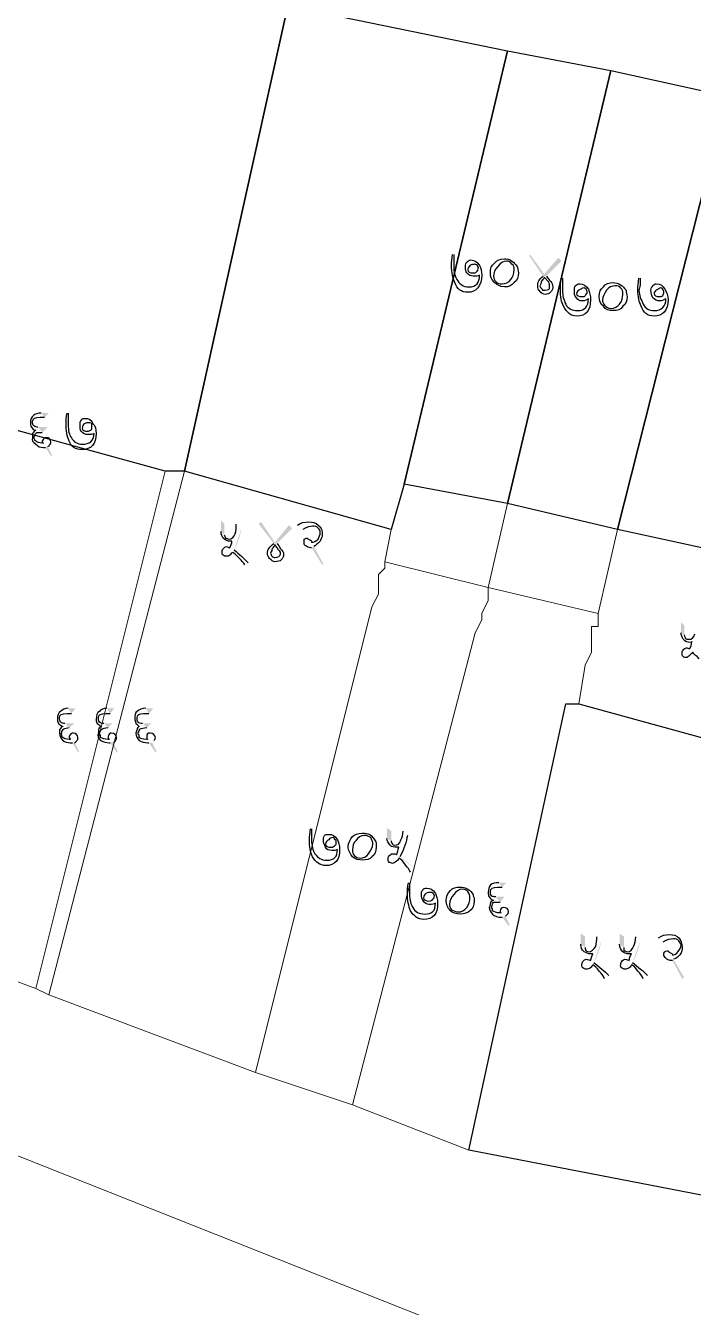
# Model space of a CAD drawing. Header units: inches. Extents: x 5 to 133, y 5 to 145.
# Drawn here: x 36.25 to 49.37, y 66.93 to 92.11 of the extents above; entities that cross this region are included whole.
import ezdxf

# ---------------------------------------------------------------- set-up
doc = ezdxf.new("R2010")
doc.units = ezdxf.units.IN
doc.header["$MEASUREMENT"] = 0
doc.layers.add('PDF_Geometry', color=7, linetype='Continuous')
doc.layers.add('PDF_Solid Fills', color=7, linetype='Continuous')

msp = doc.modelspace()

# ---------------------------------------------------------------- hatches: boundary and pattern name
at = {"layer": 'PDF_Solid Fills', "transparency": 33554559}
h = msp.add_hatch(color=256, dxfattribs=at)
h.paths.add_polyline_path([(44.64, 87.609), (44.662, 87.609)], flags=0)
h.paths.add_polyline_path([(45.17, 87.207), (45.17, 87.207)], flags=0)
h.paths.add_polyline_path([(46.418, 87.186), (46.143, 87.588), (46.164, 87.609), (46.44, 87.228), (46.715, 87.545), (46.778, 87.482), (46.482, 87.186)], flags=0)
h = msp.add_hatch(color=256, dxfattribs=at)
h.paths.add_polyline_path([(46.778, 87.143), (46.799, 87.143)], flags=0)
h.paths.add_polyline_path([(47.307, 86.741), (47.307, 86.741)], flags=0)
h.paths.add_polyline_path([(48.302, 87.143), (48.323, 87.143)], flags=0)
h.paths.add_polyline_path([(48.831, 86.741), (48.831, 86.741)], flags=0)
h = msp.add_hatch(color=256, dxfattribs=at)
h.paths.add_polyline_path([(35.856, 84.413), (35.941, 84.497), (35.793, 84.497)], flags=0)
h.paths.add_polyline_path([(35.878, 83.82), (35.983, 83.651), (36.005, 83.672), (35.92, 83.841)], flags=0)
h.paths.add_polyline_path([(35.835, 84.116), (35.92, 84.222), (35.729, 84.222)], flags=0)
h.paths.add_polyline_path([(36.618, 84.413), (36.703, 84.497), (36.555, 84.497)], flags=0)
h.paths.add_polyline_path([(36.64, 83.82), (36.745, 83.651), (36.767, 83.672), (36.682, 83.841)], flags=0)
h.paths.add_polyline_path([(36.576, 84.116), (36.682, 84.222), (36.491, 84.222)], flags=0)
h.paths.add_polyline_path([(37.063, 84.497), (37.084, 84.497)], flags=0)
h.paths.add_polyline_path([(37.592, 84.095), (37.592, 84.095)], flags=0)
h = msp.add_hatch(color=256, dxfattribs=at)
h.paths.add_polyline_path([(40.386, 82.317), (40.492, 82.233)], flags=0)
h.paths.add_polyline_path([(40.344, 81.809, 0.088944), (40.492, 82.233)], flags=0)
h.paths.add_polyline_path([(40.619, 81.555), (40.555, 81.513)], flags=0)
h.paths.add_polyline_path([(40.09, 82.169), (40.09, 82.381), (40.153, 82.317), (40.153, 82.106)], flags=0)
h.paths.add_polyline_path([(41.127, 81.936), (40.83, 82.317), (40.873, 82.36), (41.148, 81.957), (41.423, 82.296), (41.487, 82.233), (41.19, 81.936)], flags=0)
h.paths.add_polyline_path([(41.698, 82.211), (41.592, 82.296)], flags=0)
h.paths.add_polyline_path([(41.91, 81.873), (42.1, 81.534), (42.079, 81.513), (41.868, 81.852)], flags=0)
h = msp.add_hatch(color=256, dxfattribs=at)
h.paths.add_polyline_path([(49.424, 80.328), (49.53, 80.243)], flags=0)
h.paths.add_polyline_path([(49.657, 79.587), (49.594, 79.523)], flags=0)
h.paths.add_polyline_path([(49.128, 80.179), (49.128, 80.391), (49.191, 80.328), (49.191, 80.137)], flags=0)
h.paths.add_polyline_path([(50.186, 80.328), (50.271, 80.243)], flags=0)
h.paths.add_polyline_path([(50.419, 79.587), (50.356, 79.523)], flags=0)
h.paths.add_polyline_path([(49.89, 80.179), (49.89, 80.391), (49.953, 80.328), (49.953, 80.137)], flags=0)
h.paths.add_polyline_path([(51.012, 80.179), (51.012, 79.629)], flags=0)
h.paths.add_polyline_path([(51.054, 79.544), (51.054, 79.523)], flags=0)
h = msp.add_hatch(color=256, dxfattribs=at)
h.paths.add_polyline_path([(37.147, 78.592), (37.232, 78.698), (37.084, 78.698)], flags=0)
h.paths.add_polyline_path([(37.169, 78.02), (37.275, 77.83), (37.296, 77.851), (37.211, 78.02)], flags=0)
h.paths.add_polyline_path([(37.105, 78.317), (37.211, 78.401), (37.02, 78.401)], flags=0)
h.paths.add_polyline_path([(37.909, 78.592), (37.994, 78.698), (37.846, 78.698)], flags=0)
h.paths.add_polyline_path([(37.909, 78.02), (38.036, 77.83), (38.058, 77.851), (37.973, 78.02)], flags=0)
h.paths.add_polyline_path([(37.867, 78.317), (37.952, 78.401), (37.783, 78.401)], flags=0)
h.paths.add_polyline_path([(38.672, 78.592), (38.756, 78.698), (38.608, 78.698)], flags=0)
h.paths.add_polyline_path([(38.672, 78.02), (38.798, 77.83), (38.82, 77.851), (38.735, 78.02)], flags=0)
h.paths.add_polyline_path([(38.735, 78.02, 0.000071), (38.777, 78.063)], flags=0)
h.paths.add_polyline_path([(38.629, 78.317), (38.714, 78.401), (38.544, 78.401)], flags=0)
h = msp.add_hatch(color=256, dxfattribs=at)
h.paths.add_polyline_path([(41.846, 76.327), (41.868, 76.327)], flags=0)
h.paths.add_polyline_path([(42.376, 75.925), (42.376, 75.925)], flags=0)
h.paths.add_polyline_path([(43.667, 76.285), (43.751, 76.2)], flags=0)
h.paths.add_polyline_path([(43.9, 75.544, 0.059151), (43.603, 75.777)], flags=0)
h.paths.add_polyline_path([(43.9, 75.544), (43.815, 75.48)], flags=0)
h.paths.add_polyline_path([(43.349, 76.137), (43.349, 76.348), (43.434, 76.285), (43.434, 76.094)], flags=0)
h = msp.add_hatch(color=256, dxfattribs=at)
h.paths.add_polyline_path([(43.773, 75.269), (43.794, 75.269)], flags=0)
h.paths.add_polyline_path([(44.302, 74.867), (44.302, 74.867)], flags=0)
h.paths.add_polyline_path([(45.614, 75.184), (45.699, 75.269), (45.551, 75.269)], flags=0)
h.paths.add_polyline_path([(45.614, 74.591), (45.741, 74.422), (45.762, 74.443), (45.678, 74.613)], flags=0)
h.paths.add_polyline_path([(45.572, 74.888), (45.656, 74.994), (45.487, 74.994)], flags=0)
h = msp.add_hatch(color=256, dxfattribs=at)
h.paths.add_polyline_path([(47.477, 74.21), (47.562, 74.126)], flags=0)
h.paths.add_polyline_path([(47.413, 73.702, 0.088944), (47.562, 74.126)], flags=0)
h.paths.add_polyline_path([(47.71, 73.448), (47.625, 73.385)], flags=0)
h.paths.add_polyline_path([(47.159, 74.062), (47.159, 74.274), (47.244, 74.21), (47.244, 73.999)], flags=0)
h.paths.add_polyline_path([(48.239, 74.21), (48.323, 74.126)], flags=0)
h.paths.add_polyline_path([(48.175, 73.702, 0.088944), (48.323, 74.126)], flags=0)
h.paths.add_polyline_path([(48.472, 73.448), (48.387, 73.385)], flags=0)
h.paths.add_polyline_path([(47.921, 74.062), (47.921, 74.274), (48.006, 74.21), (48.006, 73.999)], flags=0)
h.paths.add_polyline_path([(48.768, 74.105), (48.683, 74.189)], flags=0)
h.paths.add_polyline_path([(48.98, 73.766), (49.191, 73.406), (49.149, 73.385), (48.959, 73.745)], flags=0)

# ---------------------------------------------------------------- linework, layer by layer
at = {"layer": 'PDF_Geometry', "lineweight": 9}
for points in [[(41.402, 92.498), (39.37, 83.354), (38.989, 83.354), (36.449, 73.194), (31.623, 74.972), (33.02, 80.814), (33.909, 84.751), (34.036, 85.513), (34.544, 87.672), (35.814, 93.641)], [(41.402, 92.498), (39.37, 83.354), (38.989, 83.354), (36.449, 73.194), (31.623, 74.972), (33.02, 80.814), (33.909, 84.751), (34.036, 85.513), (34.544, 87.672), (35.814, 93.641)], [(45.72, 91.609), (43.688, 83.1), (43.434, 82.211), (43.307, 81.576), (43.307, 81.449), (43.18, 81.322), (43.18, 81.195), (43.18, 81.068), (43.18, 80.941), (43.053, 80.687), (40.767, 71.543), (36.703, 73.067), (39.37, 83.354), (41.402, 92.498)], [(45.72, 91.609), (43.688, 83.1), (43.434, 82.211), (43.307, 81.576), (43.307, 81.449), (43.18, 81.322), (43.18, 81.195), (43.18, 81.068), (43.18, 80.941), (43.053, 80.687), (40.767, 71.543), (36.703, 73.067), (39.37, 83.354), (41.402, 92.498)], [(47.752, 91.228), (45.72, 82.719), (45.339, 81.068), (43.307, 81.576), (43.434, 82.211), (43.688, 83.1), (45.72, 91.609)], [(47.752, 91.228), (45.72, 82.719), (45.339, 81.068), (43.307, 81.576), (43.434, 82.211), (43.688, 83.1), (45.72, 91.609)], [(50.038, 90.72), (47.879, 82.211), (47.498, 80.56), (45.339, 81.068), (45.72, 82.719), (47.752, 91.228)], [(50.038, 90.72), (47.879, 82.211), (47.498, 80.56), (45.339, 81.068), (45.72, 82.719), (47.752, 91.228)], [(54.61, 89.704), (53.848, 85.132), (53.721, 84.243), (53.467, 82.211), (53.213, 81.322), (53.213, 81.068), (50.8, 81.576), (47.879, 82.211), (50.038, 90.72)], [(54.61, 89.704), (53.848, 85.132), (53.721, 84.243), (53.467, 82.211), (53.213, 81.322), (53.213, 81.068), (50.8, 81.576), (47.879, 82.211), (50.038, 90.72)], [(39.37, 83.354), (36.703, 73.067), (36.449, 73.194), (38.989, 83.354)], [(39.37, 83.354), (36.703, 73.067), (36.449, 73.194), (38.989, 83.354)], [(53.213, 81.068), (52.959, 79.29), (52.197, 79.417), (51.689, 77.512), (49.911, 78.02), (47.117, 78.782), (47.244, 79.544), (47.371, 79.798), (47.371, 79.925), (47.371, 80.052), (47.371, 80.306), (47.498, 80.306), (47.498, 80.56), (47.879, 82.211), (50.8, 81.576)], [(53.213, 81.068), (52.959, 79.29), (52.197, 79.417), (51.689, 77.512), (49.911, 78.02), (47.117, 78.782), (47.244, 79.544), (47.371, 79.798), (47.371, 79.925), (47.371, 80.052), (47.371, 80.306), (47.498, 80.306), (47.498, 80.56), (47.879, 82.211), (50.8, 81.576)], [(45.339, 81.068), (45.339, 80.941), (45.339, 80.814), (45.212, 80.56), (45.212, 80.433), (45.085, 80.179), (42.672, 70.908), (40.767, 71.543), (43.053, 80.687), (43.18, 80.941), (43.18, 81.068), (43.18, 81.195), (43.18, 81.322), (43.307, 81.449), (43.307, 81.576)], [(45.339, 81.068), (45.339, 80.941), (45.339, 80.814), (45.212, 80.56), (45.212, 80.433), (45.085, 80.179), (42.672, 70.908), (40.767, 71.543), (43.053, 80.687), (43.18, 80.941), (43.18, 81.068), (43.18, 81.195), (43.18, 81.322), (43.307, 81.449), (43.307, 81.576)], [(47.498, 80.56), (47.498, 80.306), (47.371, 80.306), (47.371, 80.052), (47.371, 79.925), (47.371, 79.798), (47.244, 79.544), (47.117, 78.782), (46.863, 78.782), (44.958, 70.019), (42.672, 70.908), (45.085, 80.179), (45.212, 80.433), (45.212, 80.56), (45.339, 80.814), (45.339, 80.941), (45.339, 81.068)], [(47.498, 80.56), (47.498, 80.306), (47.371, 80.306), (47.371, 80.052), (47.371, 79.925), (47.371, 79.798), (47.244, 79.544), (47.117, 78.782), (46.863, 78.782), (44.958, 70.019), (42.672, 70.908), (45.085, 80.179), (45.212, 80.433), (45.212, 80.56), (45.339, 80.814), (45.339, 80.941), (45.339, 81.068)], [(47.117, 78.782), (49.911, 78.02), (51.689, 77.512), (49.53, 69.13), (44.958, 70.019), (46.863, 78.782)], [(47.117, 78.782), (49.911, 78.02), (51.689, 77.512), (49.53, 69.13), (44.958, 70.019), (46.863, 78.782)], [(52.451, 63.415), (51.689, 61.002), (56.261, 59.478), (54.102, 53.509), (48.387, 55.16), (43.434, 56.557), (38.481, 57.827), (36.576, 52.112), (36.322, 51.096), (34.417, 51.223), (32.639, 51.858), (33.147, 53.763), (35.814, 52.747), (37.465, 58.589), (34.925, 59.478), (32.258, 60.621), (32.512, 61.383), (35.814, 70.019)], [(52.451, 63.415), (51.689, 61.002), (56.261, 59.478), (54.102, 53.509), (48.387, 55.16), (43.434, 56.557), (38.481, 57.827), (36.576, 52.112), (36.322, 51.096), (34.417, 51.223), (32.639, 51.858), (33.147, 53.763), (35.814, 52.747), (37.465, 58.589), (34.925, 59.478), (32.258, 60.621), (32.512, 61.383), (35.814, 70.019)]]:
    msp.add_lwpolyline(points, close=True, dxfattribs=at)
at = {"layer": 'PDF_Geometry', "color": 21, "lineweight": 13, "true_color": 0xffafaf}
for points in [[(41.402, 92.498), (39.37, 83.354), (38.989, 83.354), (33.909, 84.751), (34.036, 85.513), (34.544, 87.672), (35.814, 93.641)], [(41.402, 92.498), (39.37, 83.354), (38.989, 83.354), (33.909, 84.751), (34.036, 85.513), (34.544, 87.672), (35.814, 93.641)], [(41.402, 92.498), (39.37, 83.354), (38.989, 83.354), (33.909, 84.751), (34.036, 85.513), (34.544, 87.672), (35.814, 93.641)], [(41.402, 92.498), (39.37, 83.354), (38.989, 83.354), (33.909, 84.751), (34.036, 85.513), (34.544, 87.672), (35.814, 93.641)], [(45.72, 91.609), (43.688, 83.1), (43.434, 82.211), (39.37, 83.354), (41.402, 92.498)], [(45.72, 91.609), (43.688, 83.1), (43.434, 82.211), (39.37, 83.354), (41.402, 92.498)], [(45.72, 91.609), (43.688, 83.1), (43.434, 82.211), (39.37, 83.354), (41.402, 92.498)], [(45.72, 91.609), (43.688, 83.1), (43.434, 82.211), (39.37, 83.354), (41.402, 92.498)], [(47.752, 91.228), (45.72, 82.719), (43.688, 83.1), (45.72, 91.609)], [(47.752, 91.228), (45.72, 82.719), (43.688, 83.1), (45.72, 91.609)], [(47.752, 91.228), (45.72, 82.719), (43.688, 83.1), (45.72, 91.609)], [(47.752, 91.228), (45.72, 82.719), (43.688, 83.1), (45.72, 91.609)], [(50.038, 90.72), (47.879, 82.211), (45.72, 82.719), (47.752, 91.228)], [(50.038, 90.72), (47.879, 82.211), (45.72, 82.719), (47.752, 91.228)], [(50.038, 90.72), (47.879, 82.211), (45.72, 82.719), (47.752, 91.228)], [(50.038, 90.72), (47.879, 82.211), (45.72, 82.719), (47.752, 91.228)], [(54.61, 89.704), (53.848, 85.132), (53.721, 84.243), (53.467, 82.211), (53.213, 81.322), (53.213, 81.068), (50.8, 81.576), (47.879, 82.211), (50.038, 90.72)], [(54.61, 89.704), (53.848, 85.132), (53.721, 84.243), (53.467, 82.211), (53.213, 81.322), (53.213, 81.068), (50.8, 81.576), (47.879, 82.211), (50.038, 90.72)], [(54.61, 89.704), (53.848, 85.132), (53.721, 84.243), (53.467, 82.211), (53.213, 81.322), (53.213, 81.068), (50.8, 81.576), (47.879, 82.211), (50.038, 90.72)], [(54.61, 89.704), (53.848, 85.132), (53.721, 84.243), (53.467, 82.211), (53.213, 81.322), (53.213, 81.068), (50.8, 81.576), (47.879, 82.211), (50.038, 90.72)], [(49.911, 78.02), (51.689, 77.512), (49.53, 69.13), (44.958, 70.019), (46.863, 78.782), (47.117, 78.782)], [(49.911, 78.02), (51.689, 77.512), (49.53, 69.13), (44.958, 70.019), (46.863, 78.782), (47.117, 78.782)], [(49.911, 78.02), (51.689, 77.512), (49.53, 69.13), (44.958, 70.019), (46.863, 78.782), (47.117, 78.782)], [(49.911, 78.02), (51.689, 77.512), (49.53, 69.13), (44.958, 70.019), (46.863, 78.782), (47.117, 78.782)]]:
    msp.add_lwpolyline(points, close=True, dxfattribs=at)
at = {"layer": 'PDF_Geometry', "color": 21, "lineweight": 25, "true_color": 0xffafaf}
for points in [[(41.402, 92.498), (39.37, 83.354), (38.989, 83.354), (33.909, 84.751), (34.036, 85.513), (34.544, 87.672), (35.814, 93.641)], [(41.402, 92.498), (39.37, 83.354), (38.989, 83.354), (33.909, 84.751), (34.036, 85.513), (34.544, 87.672), (35.814, 93.641)], [(45.72, 91.609), (43.688, 83.1), (43.434, 82.211), (39.37, 83.354), (41.402, 92.498)], [(45.72, 91.609), (43.688, 83.1), (43.434, 82.211), (39.37, 83.354), (41.402, 92.498)], [(47.752, 91.228), (45.72, 82.719), (43.688, 83.1), (45.72, 91.609)], [(47.752, 91.228), (45.72, 82.719), (43.688, 83.1), (45.72, 91.609)], [(50.038, 90.72), (47.879, 82.211), (45.72, 82.719), (47.752, 91.228)], [(50.038, 90.72), (47.879, 82.211), (45.72, 82.719), (47.752, 91.228)], [(54.61, 89.704), (53.848, 85.132), (53.721, 84.243), (53.467, 82.211), (53.213, 81.322), (53.213, 81.068), (50.8, 81.576), (47.879, 82.211), (50.038, 90.72)], [(54.61, 89.704), (53.848, 85.132), (53.721, 84.243), (53.467, 82.211), (53.213, 81.322), (53.213, 81.068), (50.8, 81.576), (47.879, 82.211), (50.038, 90.72)], [(49.911, 78.02), (51.689, 77.512), (49.53, 69.13), (44.958, 70.019), (46.863, 78.782), (47.117, 78.782)], [(49.911, 78.02), (51.689, 77.512), (49.53, 69.13), (44.958, 70.019), (46.863, 78.782), (47.117, 78.782)]]:
    msp.add_lwpolyline(points, close=True, dxfattribs=at)
at = {"layer": 'PDF_Geometry', "lineweight": 9}
for points in [[(55.88, 92.244), (64.897, 90.212), (65.405, 90.085), (64.897, 87.418), (64.135, 87.672), (58.801, 88.815), (54.61, 89.704), (50.038, 90.72), (47.752, 91.228), (45.72, 91.609), (41.402, 92.498)], [(55.88, 92.244), (64.897, 90.212), (65.405, 90.085), (64.897, 87.418), (64.135, 87.672), (58.801, 88.815), (54.61, 89.704), (50.038, 90.72), (47.752, 91.228), (45.72, 91.609), (41.402, 92.498)], [(31.623, 74.972), (36.449, 73.194), (36.703, 73.067), (40.767, 71.543), (42.672, 70.908), (44.958, 70.019), (49.53, 69.13), (52.705, 68.368), (56.515, 67.606), (56.769, 67.606), (59.309, 67.098), (57.15, 62.018), (52.451, 63.669), (52.451, 63.415), (35.814, 70.019)], [(31.623, 74.972), (36.449, 73.194), (36.703, 73.067), (40.767, 71.543), (42.672, 70.908), (44.958, 70.019), (49.53, 69.13), (52.705, 68.368), (56.515, 67.606), (56.769, 67.606), (59.309, 67.098), (57.15, 62.018), (52.451, 63.669), (52.451, 63.415), (35.814, 70.019)]]:
    msp.add_lwpolyline(points, dxfattribs=at)
at = {"layer": 'PDF_Geometry', "lineweight": 25}
for points in [[(44.619, 87.397), (44.619, 87.461), (44.619, 87.524), (44.64, 87.609)], [(44.683, 87.059), (44.64, 87.143), (44.619, 87.249), (44.619, 87.397)], [(44.662, 87.609), (44.662, 87.588), (44.662, 87.545), (44.662, 87.503)], [(44.662, 87.503), (44.662, 87.44), (44.662, 87.397), (44.662, 87.376)], [(44.662, 87.376), (44.662, 87.27), (44.683, 87.186), (44.725, 87.122)], [(44.894, 87.376), (44.894, 87.418), (44.894, 87.44), (44.916, 87.461)], [(44.916, 87.249), (44.894, 87.27), (44.894, 87.313), (44.894, 87.376)], [(44.916, 87.461), (44.937, 87.482), (44.958, 87.503), (45, 87.503)], [(44.979, 87.397), (44.958, 87.376), (44.937, 87.334), (44.937, 87.313)], [(45.064, 87.418), (45.043, 87.418), (45.021, 87.418), (44.979, 87.397)], [(45, 87.503), (45.064, 87.503), (45.127, 87.461), (45.17, 87.397)], [(45.127, 87.397), (45.106, 87.418), (45.085, 87.418), (45.064, 87.418)], [(45.148, 87.355), (45.148, 87.376), (45.127, 87.376), (45.127, 87.397)], [(45.17, 87.397), (45.191, 87.355), (45.212, 87.27), (45.212, 87.207)], [(45.381, 87.249), (45.381, 87.334), (45.402, 87.397), (45.466, 87.44)], [(45.529, 87.376), (45.466, 87.313), (45.445, 87.249), (45.445, 87.186)], [(45.466, 87.44), (45.508, 87.503), (45.572, 87.524), (45.656, 87.524)], [(45.699, 87.482), (45.635, 87.482), (45.572, 87.44), (45.529, 87.376)], [(45.656, 87.524), (45.699, 87.524), (45.762, 87.524), (45.805, 87.482)], [(45.805, 87.418), (45.783, 87.461), (45.741, 87.482), (45.699, 87.482)], [(45.805, 87.482), (45.847, 87.461), (45.868, 87.418), (45.91, 87.376)], [(45.847, 87.313), (45.847, 87.355), (45.847, 87.397), (45.805, 87.418)], [(45.91, 87.376), (45.91, 87.355), (45.932, 87.291), (45.932, 87.249)], [(44.725, 87.122), (44.767, 87.037), (44.852, 86.974), (44.958, 86.974)], [(45.043, 87.186), (45, 87.186), (44.958, 87.207), (44.916, 87.249)], [(44.937, 87.313), (44.937, 87.27), (44.979, 87.249), (45.043, 87.249)], [(45.212, 87.207), (45.212, 86.995), (45.106, 86.868), (44.937, 86.868)], [(44.958, 86.974), (45.106, 86.974), (45.17, 87.059), (45.17, 87.207)], [(45.043, 87.249), (45.064, 87.249), (45.106, 87.249), (45.106, 87.27)], [(45.17, 87.207), (45.148, 87.186), (45.106, 87.186), (45.043, 87.186)], [(45.106, 87.27), (45.127, 87.291), (45.148, 87.313), (45.148, 87.355)], [(45.466, 87.059), (45.402, 87.122), (45.381, 87.186), (45.381, 87.249)], [(45.445, 87.186), (45.445, 87.143), (45.466, 87.101), (45.487, 87.08)], [(45.614, 87.037), (45.678, 87.037), (45.741, 87.059), (45.783, 87.122)], [(45.783, 87.122), (45.826, 87.164), (45.847, 87.228), (45.847, 87.313)], [(45.932, 87.249), (45.932, 87.164), (45.91, 87.101), (45.847, 87.059)], [(46.313, 86.995), (46.313, 87.059), (46.334, 87.122), (46.418, 87.186)], [(46.44, 87.164), (46.44, 87.143), (46.418, 87.122), (46.397, 87.101)], [(46.482, 87.122), (46.482, 87.122), (46.461, 87.143), (46.44, 87.164)], [(46.482, 87.186), (46.503, 87.164), (46.524, 87.122), (46.567, 87.08)], [(46.524, 87.08), (46.503, 87.08), (46.503, 87.101), (46.482, 87.122)], [(46.757, 86.91), (46.757, 86.974), (46.757, 87.059), (46.778, 87.143)], [(46.799, 87.143), (46.799, 87.122), (46.799, 87.08), (46.799, 87.016)], [(48.281, 86.91), (48.281, 86.974), (48.281, 87.059), (48.302, 87.143)], [(48.323, 87.143), (48.323, 87.122), (48.323, 87.08), (48.323, 87.016)], [(44.937, 86.868), (44.81, 86.868), (44.725, 86.932), (44.683, 87.059)], [(45.656, 86.974), (45.572, 86.974), (45.508, 87.016), (45.466, 87.059)], [(45.487, 87.08), (45.529, 87.037), (45.551, 87.037), (45.614, 87.037)], [(45.847, 87.059), (45.805, 86.995), (45.741, 86.974), (45.656, 86.974)], [(46.355, 86.889), (46.313, 86.91), (46.313, 86.953), (46.313, 86.995)], [(46.376, 87.037), (46.376, 87.037), (46.355, 87.016), (46.355, 86.995)], [(46.355, 86.995), (46.355, 86.974), (46.376, 86.953), (46.397, 86.932)], [(46.461, 86.826), (46.418, 86.826), (46.376, 86.847), (46.355, 86.889)], [(46.397, 87.101), (46.397, 87.101), (46.376, 87.08), (46.376, 87.037)], [(46.397, 86.932), (46.397, 86.91), (46.418, 86.91), (46.461, 86.91)], [(46.461, 86.91), (46.524, 86.91), (46.545, 86.932), (46.545, 86.974)], [(46.609, 86.974), (46.609, 86.889), (46.545, 86.826), (46.461, 86.826)], [(46.545, 87.016), (46.545, 87.037), (46.524, 87.059), (46.524, 87.08)], [(46.545, 86.974), (46.545, 86.995), (46.545, 86.995), (46.545, 87.016)], [(46.567, 87.08), (46.588, 87.059), (46.609, 87.016), (46.609, 86.974)], [(46.821, 86.593), (46.778, 86.678), (46.757, 86.783), (46.757, 86.91)], [(46.799, 87.016), (46.799, 86.974), (46.799, 86.932), (46.799, 86.91)], [(46.799, 86.91), (46.799, 86.805), (46.821, 86.72), (46.863, 86.635)], [(47.032, 86.91), (47.032, 86.953), (47.032, 86.974), (47.053, 86.995)], [(47.075, 86.762), (47.032, 86.805), (47.032, 86.847), (47.032, 86.91)], [(47.053, 86.995), (47.075, 87.016), (47.096, 87.037), (47.138, 87.037)], [(47.117, 86.91), (47.096, 86.889), (47.075, 86.868), (47.075, 86.847)], [(47.223, 86.953), (47.18, 86.953), (47.159, 86.932), (47.117, 86.91)], [(47.138, 87.037), (47.202, 87.037), (47.265, 86.995), (47.307, 86.932)], [(47.265, 86.932), (47.244, 86.953), (47.223, 86.953), (47.223, 86.953)], [(47.244, 86.805), (47.265, 86.826), (47.286, 86.847), (47.286, 86.868)], [(47.286, 86.868), (47.286, 86.889), (47.265, 86.91), (47.265, 86.932)], [(47.307, 86.932), (47.329, 86.868), (47.35, 86.805), (47.35, 86.72)], [(47.519, 86.783), (47.519, 86.868), (47.54, 86.932), (47.604, 86.974)], [(47.667, 86.91), (47.625, 86.847), (47.583, 86.783), (47.583, 86.72)], [(47.604, 86.974), (47.646, 87.037), (47.71, 87.059), (47.794, 87.059)], [(47.837, 86.995), (47.773, 86.995), (47.71, 86.974), (47.667, 86.91)], [(47.794, 87.059), (47.837, 87.059), (47.9, 87.037), (47.942, 87.016)], [(47.942, 86.953), (47.921, 86.995), (47.879, 86.995), (47.837, 86.995)], [(47.942, 87.016), (47.985, 86.995), (48.006, 86.953), (48.048, 86.91)], [(47.985, 86.826), (47.985, 86.889), (47.985, 86.932), (47.942, 86.953)], [(48.048, 86.91), (48.048, 86.868), (48.069, 86.826), (48.069, 86.783)], [(48.345, 86.593), (48.302, 86.678), (48.281, 86.783), (48.281, 86.91)], [(48.323, 87.016), (48.323, 86.974), (48.302, 86.932), (48.302, 86.91)], [(48.302, 86.91), (48.302, 86.805), (48.345, 86.72), (48.387, 86.635)], [(48.535, 86.91), (48.535, 86.953), (48.556, 86.974), (48.577, 86.995)], [(48.577, 86.762), (48.556, 86.805), (48.535, 86.847), (48.535, 86.91)], [(48.577, 86.995), (48.577, 87.016), (48.62, 87.037), (48.641, 87.037)], [(48.641, 86.91), (48.62, 86.889), (48.599, 86.868), (48.599, 86.847)], [(48.641, 87.037), (48.726, 87.037), (48.768, 86.995), (48.81, 86.932)], [(48.726, 86.953), (48.704, 86.953), (48.683, 86.932), (48.641, 86.91)], [(48.768, 86.932), (48.768, 86.953), (48.747, 86.953), (48.726, 86.953)], [(48.789, 86.868), (48.789, 86.889), (48.789, 86.91), (48.768, 86.932)], [(48.768, 86.805), (48.789, 86.826), (48.789, 86.847), (48.789, 86.868)], [(48.81, 86.932), (48.853, 86.868), (48.874, 86.805), (48.874, 86.72)], [(46.863, 86.635), (46.905, 86.551), (46.99, 86.508), (47.096, 86.508)], [(47.075, 86.847), (47.075, 86.805), (47.117, 86.783), (47.18, 86.783)], [(47.18, 86.699), (47.138, 86.699), (47.096, 86.72), (47.075, 86.762)], [(47.35, 86.72), (47.35, 86.508), (47.265, 86.402), (47.075, 86.402)], [(47.096, 86.508), (47.244, 86.508), (47.307, 86.593), (47.307, 86.741)], [(47.18, 86.783), (47.223, 86.783), (47.244, 86.783), (47.244, 86.805)], [(47.307, 86.741), (47.286, 86.72), (47.244, 86.699), (47.18, 86.699)], [(47.604, 86.593), (47.54, 86.635), (47.519, 86.699), (47.519, 86.783)], [(47.583, 86.72), (47.583, 86.678), (47.604, 86.635), (47.625, 86.614)], [(47.625, 86.614), (47.667, 86.572), (47.688, 86.551), (47.752, 86.551)], [(47.752, 86.551), (47.815, 86.551), (47.879, 86.593), (47.921, 86.635)], [(47.921, 86.635), (47.964, 86.699), (47.985, 86.762), (47.985, 86.826)], [(48.069, 86.783), (48.069, 86.699), (48.048, 86.635), (47.985, 86.593)], [(48.387, 86.635), (48.429, 86.551), (48.514, 86.508), (48.599, 86.508)], [(48.704, 86.699), (48.662, 86.699), (48.62, 86.72), (48.577, 86.762)], [(48.599, 86.847), (48.599, 86.805), (48.641, 86.783), (48.704, 86.783)], [(48.599, 86.508), (48.747, 86.508), (48.831, 86.593), (48.831, 86.741)], [(48.874, 86.72), (48.874, 86.508), (48.768, 86.402), (48.599, 86.402)], [(48.704, 86.783), (48.726, 86.783), (48.747, 86.783), (48.768, 86.805)], [(48.831, 86.741), (48.789, 86.72), (48.768, 86.699), (48.704, 86.699)], [(47.075, 86.402), (46.969, 86.402), (46.884, 86.466), (46.821, 86.593)], [(47.794, 86.508), (47.71, 86.508), (47.646, 86.529), (47.604, 86.593)], [(47.985, 86.593), (47.942, 86.529), (47.879, 86.508), (47.794, 86.508)], [(48.599, 86.402), (48.472, 86.402), (48.387, 86.466), (48.345, 86.593)], [(36.407, 84.455), (36.364, 84.413), (36.343, 84.37), (36.343, 84.307)], [(36.386, 84.328), (36.386, 84.392), (36.428, 84.413), (36.534, 84.413)], [(36.555, 84.497), (36.491, 84.497), (36.428, 84.476), (36.407, 84.455)], [(36.534, 84.413), (36.534, 84.413), (36.555, 84.413), (36.576, 84.413)], [(36.576, 84.413), (36.597, 84.413), (36.618, 84.413), (36.618, 84.413)], [(37.042, 84.286), (37.042, 84.349), (37.042, 84.413), (37.063, 84.497)], [(37.084, 84.497), (37.084, 84.476), (37.084, 84.434), (37.084, 84.392)], [(37.084, 84.392), (37.084, 84.328), (37.084, 84.307), (37.084, 84.265)], [(37.317, 84.265), (37.317, 84.307), (37.317, 84.328), (37.338, 84.349)], [(37.338, 84.349), (37.359, 84.392), (37.38, 84.392), (37.402, 84.392)], [(37.402, 84.392), (37.486, 84.392), (37.55, 84.37), (37.571, 84.286)], [(36.343, 84.307), (36.343, 84.286), (36.343, 84.243), (36.364, 84.222)], [(36.364, 84.222), (36.386, 84.18), (36.407, 84.159), (36.449, 84.159)], [(36.407, 84.243), (36.386, 84.265), (36.386, 84.286), (36.386, 84.328)], [(36.449, 84.159), (36.407, 84.138), (36.407, 84.116), (36.386, 84.095)], [(36.386, 84.095), (36.386, 84.074), (36.386, 84.053), (36.386, 84.011)], [(36.491, 84.222), (36.47, 84.222), (36.428, 84.222), (36.407, 84.243)], [(36.407, 84.011), (36.428, 84.074), (36.449, 84.095), (36.47, 84.116)], [(36.47, 84.116), (36.491, 84.116), (36.513, 84.116), (36.576, 84.116)], [(37.105, 83.947), (37.063, 84.032), (37.042, 84.159), (37.042, 84.286)], [(37.084, 84.265), (37.084, 84.159), (37.105, 84.074), (37.147, 84.011)], [(37.338, 84.138), (37.317, 84.159), (37.317, 84.222), (37.317, 84.265)], [(37.465, 84.074), (37.423, 84.074), (37.38, 84.095), (37.338, 84.138)], [(37.402, 84.286), (37.38, 84.265), (37.359, 84.243), (37.359, 84.201)], [(37.359, 84.201), (37.359, 84.159), (37.402, 84.138), (37.465, 84.138)], [(37.634, 84.095), (37.634, 83.884), (37.529, 83.778), (37.359, 83.778)], [(37.359, 83.884), (37.507, 83.884), (37.592, 83.947), (37.592, 84.095)], [(37.486, 84.307), (37.465, 84.307), (37.444, 84.307), (37.402, 84.286)], [(37.465, 84.138), (37.486, 84.138), (37.507, 84.159), (37.529, 84.159)], [(37.592, 84.095), (37.571, 84.074), (37.529, 84.074), (37.465, 84.074)], [(37.55, 84.286), (37.529, 84.307), (37.507, 84.307), (37.486, 84.307)], [(37.529, 84.159), (37.55, 84.18), (37.55, 84.201), (37.55, 84.243)], [(37.55, 84.243), (37.55, 84.265), (37.55, 84.265), (37.55, 84.286)], [(37.571, 84.286), (37.613, 84.243), (37.634, 84.18), (37.634, 84.095)], [(36.386, 84.011), (36.364, 83.968), (36.386, 83.926), (36.449, 83.884)], [(36.428, 83.968), (36.428, 83.989), (36.407, 84.011), (36.407, 84.011)], [(36.449, 83.947), (36.428, 83.947), (36.428, 83.968), (36.428, 83.968)], [(36.576, 83.905), (36.513, 83.905), (36.47, 83.926), (36.449, 83.947)], [(36.449, 83.884), (36.491, 83.841), (36.534, 83.82), (36.597, 83.82)], [(36.661, 84.011), (36.618, 84.011), (36.597, 83.989), (36.576, 83.947)], [(36.576, 83.947), (36.576, 83.926), (36.576, 83.926), (36.576, 83.926)], [(36.576, 83.926), (36.597, 83.905), (36.597, 83.905), (36.597, 83.905)], [(36.597, 83.905), (36.597, 83.905), (36.576, 83.905), (36.576, 83.905)], [(36.745, 83.926), (36.745, 83.989), (36.703, 84.011), (36.661, 84.011)], [(36.682, 83.841), (36.703, 83.841), (36.724, 83.862), (36.724, 83.884)], [(36.724, 83.884), (36.745, 83.884), (36.745, 83.905), (36.745, 83.926)], [(37.359, 83.778), (37.232, 83.778), (37.147, 83.82), (37.105, 83.947)], [(37.147, 84.011), (37.19, 83.926), (37.275, 83.884), (37.359, 83.884)], [(36.597, 83.82), (36.618, 83.82), (36.618, 83.82), (36.64, 83.82)], [(41.592, 82.296), (41.656, 82.338), (41.741, 82.36), (41.804, 82.36)], [(41.804, 82.36), (41.889, 82.36), (41.952, 82.338), (41.995, 82.296)], [(40.132, 82.042), (40.111, 82.063), (40.09, 82.106), (40.09, 82.169)], [(40.153, 82.106), (40.153, 82.084), (40.174, 82.063), (40.174, 82.042)], [(40.238, 82.021), (40.301, 82.021), (40.344, 82.063), (40.365, 82.127)], [(40.365, 82.127), (40.386, 82.19), (40.386, 82.233), (40.386, 82.317)], [(41.889, 82.275), (41.846, 82.275), (41.783, 82.254), (41.698, 82.211)], [(41.995, 82.233), (41.973, 82.275), (41.931, 82.275), (41.889, 82.275)], [(41.995, 82.296), (42.058, 82.254), (42.079, 82.19), (42.079, 82.106)], [(42.037, 82.148), (42.037, 82.19), (42.037, 82.211), (41.995, 82.233)], [(41.995, 82.021), (42.016, 82.063), (42.037, 82.106), (42.037, 82.148)], [(42.079, 82.106), (42.079, 82.063), (42.058, 82.021), (42.037, 81.979)], [(40.111, 81.767), (40.111, 81.788), (40.111, 81.809), (40.132, 81.83)], [(40.28, 81.979), (40.217, 81.979), (40.174, 82), (40.132, 82.042)], [(40.132, 81.83), (40.153, 81.852), (40.174, 81.873), (40.195, 81.873)], [(40.174, 82.042), (40.195, 82.042), (40.217, 82.021), (40.238, 82.021)], [(40.195, 81.873), (40.217, 81.873), (40.238, 81.852), (40.259, 81.852)], [(40.259, 81.852), (40.28, 81.894), (40.301, 81.936), (40.301, 81.979)], [(40.301, 81.979), (40.301, 81.979), (40.28, 81.979), (40.28, 81.979)], [(41, 81.746), (41, 81.809), (41.042, 81.873), (41.127, 81.936)], [(41.106, 81.852), (41.106, 81.83), (41.084, 81.83), (41.084, 81.788)], [(41.148, 81.915), (41.148, 81.894), (41.127, 81.873), (41.106, 81.852)], [(41.169, 81.873), (41.169, 81.873), (41.169, 81.894), (41.148, 81.915)], [(41.211, 81.809), (41.211, 81.83), (41.19, 81.852), (41.169, 81.873)], [(41.19, 81.936), (41.211, 81.915), (41.233, 81.873), (41.254, 81.83)], [(41.254, 81.83), (41.296, 81.788), (41.317, 81.767), (41.317, 81.725)], [(41.719, 82.021), (41.741, 82.021), (41.762, 82.042), (41.762, 82.042)], [(41.719, 81.979), (41.719, 82), (41.719, 82), (41.719, 82.021)], [(41.741, 81.894), (41.719, 81.915), (41.719, 81.936), (41.719, 81.979)], [(41.846, 81.852), (41.804, 81.852), (41.783, 81.873), (41.741, 81.894)], [(41.762, 82.042), (41.783, 82.042), (41.804, 82.021), (41.846, 82)], [(41.846, 82), (41.868, 82), (41.868, 81.979), (41.868, 81.957)], [(41.868, 81.852), (41.846, 81.852), (41.846, 81.852), (41.846, 81.852)], [(41.868, 81.957), (41.91, 81.957), (41.952, 81.979), (41.995, 82.021)], [(42.037, 81.979), (41.995, 81.936), (41.952, 81.894), (41.91, 81.873)], [(40.132, 81.703), (40.111, 81.725), (40.111, 81.725), (40.111, 81.767)], [(40.195, 81.682), (40.174, 81.682), (40.153, 81.682), (40.132, 81.703)], [(40.259, 81.703), (40.238, 81.682), (40.217, 81.682), (40.195, 81.682)], [(40.322, 81.767), (40.301, 81.746), (40.28, 81.725), (40.259, 81.703)], [(40.449, 81.64), (40.386, 81.703), (40.344, 81.746), (40.322, 81.767)], [(40.344, 81.809), (40.449, 81.725), (40.534, 81.64), (40.619, 81.555)], [(40.555, 81.513), (40.534, 81.555), (40.492, 81.598), (40.449, 81.64)], [(41.042, 81.64), (41.021, 81.661), (41, 81.703), (41, 81.746)], [(41.148, 81.576), (41.106, 81.576), (41.084, 81.598), (41.042, 81.64)], [(41.084, 81.788), (41.063, 81.767), (41.063, 81.767), (41.063, 81.746)], [(41.063, 81.746), (41.063, 81.725), (41.084, 81.703), (41.084, 81.682)], [(41.084, 81.682), (41.106, 81.661), (41.127, 81.661), (41.148, 81.661)], [(41.148, 81.661), (41.211, 81.661), (41.254, 81.682), (41.254, 81.725)], [(41.317, 81.725), (41.317, 81.619), (41.254, 81.576), (41.148, 81.576)], [(41.254, 81.767), (41.233, 81.788), (41.233, 81.809), (41.211, 81.809)], [(41.254, 81.725), (41.254, 81.725), (41.254, 81.746), (41.254, 81.767)], [(49.17, 80.052), (49.149, 80.095), (49.128, 80.137), (49.128, 80.179)], [(49.191, 80.137), (49.191, 80.095), (49.213, 80.095), (49.213, 80.074)], [(49.213, 80.074), (49.234, 80.052), (49.255, 80.052), (49.276, 80.052)], [(49.276, 80.052), (49.34, 80.052), (49.382, 80.074), (49.403, 80.158)], [(49.149, 79.777), (49.149, 79.798), (49.149, 79.82), (49.17, 79.841)], [(49.318, 79.989), (49.255, 79.989), (49.213, 80.01), (49.17, 80.052)], [(49.17, 79.841), (49.191, 79.862), (49.213, 79.883), (49.234, 79.883)], [(49.234, 79.883), (49.255, 79.883), (49.276, 79.883), (49.297, 79.862)], [(49.297, 79.862), (49.318, 79.904), (49.34, 79.947), (49.34, 80.01)], [(49.34, 80.01), (49.34, 79.989), (49.318, 79.989), (49.318, 79.989)], [(49.17, 79.714), (49.149, 79.735), (49.149, 79.756), (49.149, 79.777)], [(49.234, 79.693), (49.213, 79.693), (49.191, 79.693), (49.17, 79.714)], [(49.297, 79.735), (49.276, 79.714), (49.255, 79.693), (49.234, 79.693)], [(49.361, 79.798), (49.34, 79.777), (49.318, 79.756), (49.297, 79.735)], [(49.488, 79.671), (49.424, 79.735), (49.382, 79.756), (49.361, 79.798)], [(36.936, 78.634), (36.894, 78.613), (36.872, 78.55), (36.872, 78.486)], [(36.915, 78.507), (36.915, 78.571), (36.957, 78.592), (37.063, 78.592)], [(37.084, 78.698), (37.02, 78.698), (36.978, 78.677), (36.936, 78.634)], [(37.063, 78.592), (37.063, 78.592), (37.084, 78.592), (37.105, 78.592)], [(37.105, 78.592), (37.126, 78.592), (37.147, 78.592), (37.147, 78.592)], [(37.698, 78.634), (37.656, 78.613), (37.634, 78.55), (37.634, 78.486)], [(37.677, 78.507), (37.677, 78.571), (37.719, 78.592), (37.825, 78.592)], [(37.846, 78.698), (37.783, 78.698), (37.719, 78.677), (37.698, 78.634)], [(37.825, 78.592), (37.825, 78.592), (37.846, 78.592), (37.867, 78.592)], [(37.867, 78.592), (37.888, 78.592), (37.909, 78.592), (37.909, 78.592)], [(38.439, 78.634), (38.396, 78.613), (38.396, 78.55), (38.396, 78.486)], [(38.608, 78.698), (38.544, 78.698), (38.481, 78.677), (38.439, 78.634)], [(38.439, 78.507), (38.439, 78.571), (38.481, 78.592), (38.566, 78.592)], [(38.566, 78.592), (38.587, 78.592), (38.608, 78.592), (38.629, 78.592)], [(38.629, 78.592), (38.65, 78.592), (38.65, 78.592), (38.672, 78.592)], [(36.872, 78.486), (36.872, 78.465), (36.872, 78.444), (36.894, 78.401)], [(36.894, 78.401), (36.915, 78.38), (36.936, 78.359), (36.978, 78.338)], [(36.936, 78.423), (36.915, 78.444), (36.915, 78.486), (36.915, 78.507)], [(36.978, 78.338), (36.957, 78.338), (36.936, 78.317), (36.915, 78.274)], [(37.02, 78.401), (36.999, 78.401), (36.957, 78.401), (36.936, 78.423)], [(36.999, 78.296), (37.02, 78.296), (37.063, 78.317), (37.105, 78.317)], [(37.634, 78.486), (37.634, 78.465), (37.634, 78.444), (37.656, 78.401)], [(37.656, 78.401), (37.677, 78.38), (37.698, 78.359), (37.74, 78.338)], [(37.698, 78.423), (37.677, 78.444), (37.677, 78.486), (37.677, 78.507)], [(37.74, 78.338), (37.698, 78.338), (37.698, 78.317), (37.677, 78.274)], [(37.783, 78.401), (37.761, 78.401), (37.719, 78.401), (37.698, 78.423)], [(37.761, 78.296), (37.761, 78.296), (37.804, 78.317), (37.867, 78.317)], [(38.396, 78.486), (38.396, 78.465), (38.396, 78.444), (38.417, 78.401)], [(38.417, 78.401), (38.439, 78.38), (38.46, 78.359), (38.481, 78.338)], [(38.46, 78.423), (38.439, 78.444), (38.439, 78.486), (38.439, 78.507)], [(38.481, 78.338), (38.46, 78.338), (38.439, 78.317), (38.439, 78.274)], [(38.544, 78.401), (38.502, 78.401), (38.481, 78.401), (38.46, 78.423)], [(38.502, 78.296), (38.523, 78.296), (38.566, 78.317), (38.629, 78.317)], [(36.915, 78.274), (36.915, 78.274), (36.915, 78.232), (36.915, 78.211)], [(36.915, 78.211), (36.915, 78.147), (36.936, 78.105), (36.978, 78.063)], [(36.957, 78.169), (36.957, 78.19), (36.936, 78.19), (36.957, 78.211)], [(36.957, 78.211), (36.957, 78.253), (36.978, 78.274), (36.999, 78.296)], [(36.978, 78.126), (36.957, 78.126), (36.957, 78.147), (36.957, 78.169)], [(37.105, 78.084), (37.042, 78.084), (36.999, 78.105), (36.978, 78.126)], [(36.978, 78.063), (37.02, 78.042), (37.063, 78.02), (37.126, 78.02)], [(37.19, 78.211), (37.147, 78.211), (37.126, 78.19), (37.105, 78.147)], [(37.105, 78.147), (37.105, 78.126), (37.105, 78.126), (37.105, 78.126)], [(37.105, 78.126), (37.105, 78.126), (37.105, 78.105), (37.126, 78.105)], [(37.126, 78.084), (37.126, 78.084), (37.105, 78.084), (37.105, 78.084)], [(37.126, 78.105), (37.126, 78.105), (37.126, 78.084), (37.126, 78.084)], [(37.275, 78.126), (37.275, 78.169), (37.232, 78.211), (37.19, 78.211)], [(37.211, 78.02), (37.232, 78.042), (37.253, 78.042), (37.253, 78.063)], [(37.253, 78.063), (37.275, 78.084), (37.275, 78.084), (37.275, 78.126)], [(37.677, 78.211), (37.656, 78.147), (37.677, 78.105), (37.719, 78.063)], [(37.677, 78.274), (37.677, 78.274), (37.677, 78.232), (37.677, 78.211)], [(37.698, 78.211), (37.719, 78.253), (37.719, 78.274), (37.761, 78.296)], [(37.719, 78.169), (37.698, 78.19), (37.698, 78.19), (37.698, 78.211)], [(37.719, 78.126), (37.719, 78.126), (37.719, 78.147), (37.719, 78.169)], [(37.867, 78.084), (37.804, 78.084), (37.761, 78.105), (37.719, 78.126)], [(37.719, 78.063), (37.783, 78.042), (37.825, 78.02), (37.888, 78.02)], [(37.931, 78.211), (37.909, 78.211), (37.888, 78.19), (37.867, 78.147)], [(37.867, 78.147), (37.867, 78.126), (37.867, 78.126), (37.867, 78.126)], [(37.867, 78.126), (37.867, 78.126), (37.867, 78.105), (37.867, 78.105)], [(37.867, 78.105), (37.888, 78.105), (37.888, 78.084), (37.888, 78.084)], [(37.888, 78.084), (37.867, 78.084), (37.867, 78.084), (37.867, 78.084)], [(38.036, 78.126), (38.036, 78.169), (37.994, 78.211), (37.931, 78.211)], [(37.973, 78.02), (37.994, 78.042), (38.015, 78.042), (38.015, 78.063)], [(38.015, 78.063), (38.015, 78.084), (38.036, 78.084), (38.036, 78.126)], [(38.439, 78.274), (38.439, 78.274), (38.417, 78.232), (38.417, 78.211)], [(38.417, 78.211), (38.417, 78.147), (38.439, 78.105), (38.481, 78.063)], [(38.46, 78.211), (38.481, 78.253), (38.481, 78.274), (38.502, 78.296)], [(38.481, 78.169), (38.46, 78.19), (38.46, 78.19), (38.46, 78.211)], [(38.481, 78.126), (38.481, 78.126), (38.481, 78.147), (38.481, 78.169)], [(38.629, 78.084), (38.544, 78.084), (38.502, 78.105), (38.481, 78.126)], [(38.481, 78.063), (38.523, 78.042), (38.587, 78.02), (38.65, 78.02)], [(38.693, 78.211), (38.65, 78.211), (38.629, 78.19), (38.629, 78.147)], [(38.629, 78.147), (38.629, 78.126), (38.629, 78.126), (38.629, 78.126)], [(38.629, 78.126), (38.629, 78.126), (38.629, 78.105), (38.629, 78.105)], [(38.629, 78.105), (38.629, 78.105), (38.65, 78.084), (38.65, 78.084)], [(38.65, 78.084), (38.629, 78.084), (38.629, 78.084), (38.629, 78.084)], [(38.798, 78.126), (38.798, 78.169), (38.756, 78.211), (38.693, 78.211)], [(38.777, 78.063), (38.777, 78.084), (38.798, 78.084), (38.798, 78.126)], [(37.126, 78.02), (37.147, 78.02), (37.147, 78.02), (37.169, 78.02)], [(37.888, 78.02), (37.909, 78.02), (37.909, 78.02), (37.909, 78.02)], [(38.65, 78.02), (38.65, 78.02), (38.672, 78.02), (38.672, 78.02)], [(41.825, 76.115), (41.825, 76.179), (41.846, 76.242), (41.846, 76.327)], [(41.868, 76.327), (41.868, 76.306), (41.868, 76.264), (41.868, 76.221)], [(41.889, 75.777), (41.846, 75.861), (41.825, 75.988), (41.825, 76.115)], [(41.868, 76.221), (41.868, 76.179), (41.868, 76.137), (41.868, 76.115)], [(41.868, 76.115), (41.868, 75.988), (41.889, 75.904), (41.931, 75.84)], [(42.1, 76.094), (42.1, 76.137), (42.1, 76.158), (42.122, 76.2)], [(42.143, 75.967), (42.122, 76.01), (42.1, 76.052), (42.1, 76.094)], [(42.122, 76.2), (42.143, 76.221), (42.164, 76.221), (42.206, 76.221)], [(42.206, 76.115), (42.164, 76.094), (42.143, 76.073), (42.143, 76.031)], [(42.206, 76.221), (42.27, 76.221), (42.333, 76.2), (42.376, 76.115)], [(42.291, 76.158), (42.249, 76.158), (42.227, 76.137), (42.206, 76.115)], [(42.333, 76.115), (42.312, 76.137), (42.312, 76.158), (42.291, 76.158)], [(42.354, 76.073), (42.354, 76.094), (42.354, 76.115), (42.333, 76.115)], [(42.333, 76.01), (42.354, 76.01), (42.354, 76.031), (42.354, 76.073)], [(42.376, 76.115), (42.397, 76.073), (42.418, 76.01), (42.418, 75.925)], [(42.587, 75.988), (42.587, 76.052), (42.63, 76.115), (42.672, 76.179)], [(42.672, 76.179), (42.714, 76.221), (42.778, 76.242), (42.862, 76.242)], [(42.735, 76.094), (42.693, 76.052), (42.672, 75.988), (42.672, 75.925)], [(42.905, 76.2), (42.841, 76.2), (42.778, 76.158), (42.735, 76.094)], [(42.862, 76.242), (42.926, 76.242), (42.968, 76.242), (43.011, 76.221)], [(43.032, 76.158), (42.989, 76.179), (42.968, 76.2), (42.905, 76.2)], [(43.011, 76.221), (43.053, 76.179), (43.095, 76.137), (43.116, 76.094)], [(43.074, 76.031), (43.074, 76.073), (43.053, 76.115), (43.032, 76.158)], [(43.116, 76.094), (43.138, 76.073), (43.138, 76.031), (43.138, 75.967)], [(43.413, 76.01), (43.37, 76.052), (43.349, 76.094), (43.349, 76.137)], [(43.434, 76.094), (43.434, 76.073), (43.434, 76.052), (43.455, 76.031)], [(43.497, 76.01), (43.561, 76.01), (43.603, 76.031), (43.624, 76.115)], [(43.751, 76.2), (43.73, 76.073), (43.688, 75.946), (43.603, 75.777)], [(43.624, 76.115), (43.646, 76.158), (43.667, 76.221), (43.667, 76.285)], [(41.931, 75.84), (41.995, 75.756), (42.058, 75.713), (42.164, 75.713)], [(42.143, 76.031), (42.143, 75.988), (42.185, 75.967), (42.249, 75.967)], [(42.27, 75.904), (42.206, 75.904), (42.164, 75.925), (42.143, 75.967)], [(42.418, 75.925), (42.418, 75.713), (42.333, 75.607), (42.143, 75.607)], [(42.164, 75.713), (42.312, 75.713), (42.376, 75.777), (42.376, 75.925)], [(42.249, 75.967), (42.291, 75.967), (42.312, 75.988), (42.333, 76.01)], [(42.376, 75.925), (42.354, 75.904), (42.312, 75.904), (42.27, 75.904)], [(42.672, 75.777), (42.63, 75.84), (42.587, 75.904), (42.587, 75.988)], [(42.672, 75.925), (42.672, 75.861), (42.672, 75.84), (42.714, 75.798)], [(42.714, 75.798), (42.735, 75.777), (42.778, 75.756), (42.82, 75.756)], [(42.82, 75.756), (42.884, 75.756), (42.947, 75.777), (42.989, 75.84)], [(42.989, 75.84), (43.032, 75.904), (43.074, 75.967), (43.074, 76.031)], [(43.138, 75.967), (43.138, 75.883), (43.116, 75.819), (43.053, 75.777)], [(43.37, 75.734), (43.37, 75.756), (43.37, 75.777), (43.392, 75.798)], [(43.392, 75.798), (43.413, 75.819), (43.434, 75.84), (43.455, 75.84)], [(43.54, 75.967), (43.497, 75.967), (43.434, 75.967), (43.413, 76.01)], [(43.455, 76.031), (43.455, 76.01), (43.476, 76.01), (43.497, 76.01)], [(43.455, 75.84), (43.497, 75.84), (43.519, 75.84), (43.54, 75.819)], [(43.54, 75.819), (43.561, 75.861), (43.561, 75.925), (43.582, 75.967)], [(43.582, 75.967), (43.561, 75.967), (43.561, 75.967), (43.54, 75.967)], [(42.143, 75.607), (42.037, 75.607), (41.952, 75.671), (41.889, 75.777)], [(42.862, 75.713), (42.799, 75.713), (42.735, 75.734), (42.672, 75.777)], [(43.053, 75.777), (43.011, 75.734), (42.947, 75.713), (42.862, 75.713)], [(43.392, 75.671), (43.37, 75.692), (43.37, 75.713), (43.37, 75.734)], [(43.455, 75.65), (43.434, 75.65), (43.413, 75.671), (43.392, 75.671)], [(43.54, 75.692), (43.497, 75.671), (43.476, 75.65), (43.455, 75.65)], [(43.582, 75.756), (43.582, 75.734), (43.561, 75.713), (43.54, 75.692)], [(43.709, 75.629), (43.667, 75.692), (43.624, 75.734), (43.582, 75.756)], [(43.815, 75.48), (43.794, 75.523), (43.751, 75.565), (43.709, 75.629)], [(43.751, 75.057), (43.751, 75.121), (43.751, 75.184), (43.773, 75.269)], [(43.815, 74.718), (43.773, 74.803), (43.751, 74.93), (43.751, 75.057)], [(43.794, 75.269), (43.794, 75.248), (43.794, 75.205), (43.794, 75.163)], [(43.794, 75.163), (43.794, 75.099), (43.794, 75.078), (43.794, 75.036)], [(43.794, 75.036), (43.794, 74.93), (43.815, 74.845), (43.857, 74.782)], [(44.027, 75.036), (44.027, 75.078), (44.027, 75.099), (44.048, 75.121)], [(44.069, 74.909), (44.027, 74.951), (44.027, 74.994), (44.027, 75.036)], [(44.048, 75.121), (44.069, 75.163), (44.09, 75.163), (44.132, 75.163)], [(44.111, 75.057), (44.09, 75.036), (44.069, 75.015), (44.069, 74.972)], [(44.217, 75.078), (44.175, 75.078), (44.154, 75.078), (44.111, 75.057)], [(44.132, 75.163), (44.196, 75.163), (44.259, 75.142), (44.302, 75.057)], [(44.259, 75.057), (44.238, 75.078), (44.217, 75.078), (44.217, 75.078)], [(44.281, 75.015), (44.281, 75.036), (44.259, 75.057), (44.259, 75.057)], [(44.302, 75.057), (44.323, 75.015), (44.344, 74.951), (44.344, 74.867)], [(44.513, 74.93), (44.513, 74.994), (44.535, 75.057), (44.598, 75.121)], [(44.662, 75.036), (44.619, 74.994), (44.577, 74.93), (44.577, 74.845)], [(44.598, 75.121), (44.64, 75.163), (44.704, 75.184), (44.789, 75.184)], [(44.831, 75.142), (44.767, 75.142), (44.704, 75.099), (44.662, 75.036)], [(44.789, 75.184), (44.831, 75.184), (44.894, 75.184), (44.937, 75.142)], [(44.937, 75.099), (44.916, 75.121), (44.873, 75.142), (44.831, 75.142)], [(44.937, 75.142), (44.979, 75.121), (45.021, 75.078), (45.043, 75.036)], [(44.979, 74.972), (44.979, 75.015), (44.979, 75.057), (44.937, 75.099)], [(45.043, 75.036), (45.043, 75.015), (45.064, 74.972), (45.064, 74.909)], [(45.381, 75.226), (45.36, 75.184), (45.339, 75.142), (45.339, 75.078)], [(45.339, 75.078), (45.339, 75.057), (45.339, 75.015), (45.36, 74.994)], [(45.551, 75.269), (45.487, 75.269), (45.424, 75.269), (45.381, 75.226)], [(45.381, 75.099), (45.381, 75.163), (45.424, 75.184), (45.529, 75.184)], [(45.402, 75.015), (45.381, 75.036), (45.381, 75.057), (45.381, 75.099)], [(45.529, 75.184), (45.529, 75.184), (45.551, 75.184), (45.572, 75.184)], [(45.572, 75.184), (45.593, 75.184), (45.593, 75.184), (45.614, 75.184)], [(43.857, 74.782), (43.9, 74.697), (43.984, 74.655), (44.09, 74.655)], [(44.069, 74.972), (44.069, 74.93), (44.111, 74.909), (44.175, 74.909)], [(44.175, 74.845), (44.132, 74.845), (44.09, 74.867), (44.069, 74.909)], [(44.344, 74.867), (44.344, 74.655), (44.259, 74.549), (44.069, 74.549)], [(44.09, 74.655), (44.238, 74.655), (44.302, 74.718), (44.302, 74.867)], [(44.175, 74.909), (44.217, 74.909), (44.238, 74.93), (44.238, 74.93)], [(44.302, 74.867), (44.281, 74.845), (44.238, 74.845), (44.175, 74.845)], [(44.238, 74.93), (44.259, 74.951), (44.281, 74.972), (44.281, 75.015)], [(44.598, 74.718), (44.535, 74.782), (44.513, 74.845), (44.513, 74.93)], [(44.577, 74.845), (44.577, 74.803), (44.598, 74.761), (44.619, 74.74)], [(44.746, 74.697), (44.81, 74.697), (44.873, 74.718), (44.916, 74.782)], [(44.916, 74.782), (44.958, 74.845), (44.979, 74.909), (44.979, 74.972)], [(45.064, 74.909), (45.064, 74.824), (45.043, 74.761), (44.979, 74.718)], [(45.36, 74.994), (45.381, 74.951), (45.402, 74.93), (45.445, 74.93)], [(45.381, 74.867), (45.381, 74.845), (45.381, 74.824), (45.36, 74.782)], [(45.36, 74.782), (45.36, 74.74), (45.381, 74.697), (45.424, 74.655)], [(45.445, 74.93), (45.402, 74.909), (45.381, 74.888), (45.381, 74.867)], [(45.487, 74.994), (45.445, 74.994), (45.424, 74.994), (45.402, 75.015)], [(45.402, 74.782), (45.424, 74.845), (45.424, 74.867), (45.445, 74.888)], [(45.424, 74.761), (45.402, 74.761), (45.402, 74.782), (45.402, 74.782)], [(45.445, 74.888), (45.466, 74.888), (45.508, 74.888), (45.572, 74.888)], [(45.635, 74.782), (45.614, 74.782), (45.572, 74.761), (45.572, 74.718)], [(45.741, 74.697), (45.741, 74.761), (45.699, 74.782), (45.635, 74.782)], [(44.069, 74.549), (43.963, 74.549), (43.878, 74.613), (43.815, 74.718)], [(44.789, 74.655), (44.704, 74.655), (44.64, 74.676), (44.598, 74.718)], [(44.619, 74.74), (44.662, 74.718), (44.704, 74.697), (44.746, 74.697)], [(44.979, 74.718), (44.937, 74.676), (44.873, 74.655), (44.789, 74.655)], [(45.424, 74.718), (45.424, 74.718), (45.424, 74.74), (45.424, 74.761)], [(45.572, 74.676), (45.508, 74.676), (45.445, 74.697), (45.424, 74.718)], [(45.424, 74.655), (45.466, 74.613), (45.529, 74.591), (45.593, 74.591)], [(45.572, 74.718), (45.572, 74.697), (45.572, 74.697), (45.572, 74.697)], [(45.572, 74.697), (45.572, 74.697), (45.593, 74.676), (45.593, 74.676)], [(45.593, 74.676), (45.572, 74.676), (45.572, 74.676), (45.572, 74.676)], [(45.593, 74.591), (45.614, 74.591), (45.614, 74.591), (45.614, 74.591)], [(45.678, 74.613), (45.699, 74.634), (45.699, 74.634), (45.72, 74.655)], [(45.72, 74.655), (45.72, 74.655), (45.741, 74.676), (45.741, 74.697)], [(47.223, 73.914), (47.18, 73.956), (47.159, 73.999), (47.159, 74.062)], [(47.456, 74.02), (47.456, 74.083), (47.477, 74.126), (47.477, 74.21)], [(47.985, 73.914), (47.942, 73.956), (47.921, 73.999), (47.921, 74.062)], [(48.197, 74.02), (48.218, 74.083), (48.239, 74.126), (48.239, 74.21)], [(48.683, 74.189), (48.747, 74.232), (48.81, 74.253), (48.895, 74.253)], [(48.98, 74.168), (48.916, 74.168), (48.853, 74.147), (48.768, 74.105)], [(48.895, 74.253), (48.98, 74.253), (49.043, 74.232), (49.086, 74.189)], [(49.086, 74.126), (49.064, 74.168), (49.022, 74.168), (48.98, 74.168)], [(49.064, 73.914), (49.107, 73.956), (49.128, 73.999), (49.128, 74.041)], [(49.086, 74.189), (49.128, 74.147), (49.149, 74.083), (49.149, 73.999)], [(49.128, 74.041), (49.128, 74.083), (49.107, 74.105), (49.086, 74.126)], [(47.35, 73.872), (47.307, 73.872), (47.265, 73.893), (47.223, 73.914)], [(47.244, 73.999), (47.244, 73.978), (47.244, 73.956), (47.265, 73.935)], [(47.265, 73.935), (47.265, 73.935), (47.286, 73.914), (47.307, 73.914)], [(47.307, 73.914), (47.371, 73.914), (47.413, 73.956), (47.456, 74.02)], [(47.35, 73.745), (47.371, 73.787), (47.371, 73.829), (47.392, 73.872)], [(47.392, 73.872), (47.371, 73.872), (47.371, 73.872), (47.35, 73.872)], [(48.112, 73.872), (48.048, 73.872), (48.006, 73.893), (47.985, 73.914)], [(48.006, 73.999), (48.006, 73.978), (48.006, 73.956), (48.006, 73.935)], [(48.006, 73.935), (48.027, 73.935), (48.048, 73.914), (48.069, 73.914)], [(48.069, 73.914), (48.133, 73.914), (48.175, 73.956), (48.197, 74.02)], [(48.112, 73.745), (48.112, 73.787), (48.133, 73.829), (48.154, 73.872)], [(48.154, 73.872), (48.133, 73.872), (48.133, 73.872), (48.112, 73.872)], [(48.789, 73.872), (48.789, 73.872), (48.789, 73.893), (48.81, 73.914)], [(48.831, 73.787), (48.81, 73.808), (48.789, 73.829), (48.789, 73.872)], [(48.81, 73.914), (48.81, 73.914), (48.831, 73.935), (48.853, 73.935)], [(48.916, 73.745), (48.895, 73.745), (48.853, 73.766), (48.831, 73.787)], [(48.853, 73.935), (48.874, 73.935), (48.895, 73.914), (48.916, 73.893)], [(48.916, 73.893), (48.937, 73.893), (48.959, 73.872), (48.959, 73.851)], [(48.959, 73.851), (49.001, 73.851), (49.043, 73.872), (49.064, 73.914)], [(49.107, 73.851), (49.086, 73.829), (49.043, 73.787), (48.98, 73.766)], [(49.149, 73.999), (49.149, 73.956), (49.149, 73.914), (49.107, 73.851)], [(47.18, 73.639), (47.18, 73.681), (47.18, 73.702), (47.202, 73.724)], [(47.202, 73.597), (47.18, 73.597), (47.18, 73.618), (47.18, 73.639)], [(47.202, 73.724), (47.223, 73.745), (47.244, 73.766), (47.265, 73.766)], [(47.265, 73.575), (47.244, 73.575), (47.223, 73.575), (47.202, 73.597)], [(47.265, 73.766), (47.307, 73.766), (47.329, 73.745), (47.35, 73.745)], [(47.35, 73.597), (47.329, 73.575), (47.286, 73.575), (47.265, 73.575)], [(47.392, 73.66), (47.392, 73.639), (47.371, 73.618), (47.35, 73.597)], [(47.519, 73.533), (47.477, 73.597), (47.435, 73.639), (47.392, 73.66)], [(47.413, 73.702), (47.519, 73.618), (47.625, 73.533), (47.71, 73.448)], [(47.625, 73.385), (47.604, 73.448), (47.562, 73.491), (47.519, 73.533)], [(47.942, 73.639), (47.942, 73.681), (47.942, 73.702), (47.964, 73.724)], [(47.964, 73.597), (47.942, 73.597), (47.942, 73.618), (47.942, 73.639)], [(47.964, 73.724), (47.985, 73.745), (48.006, 73.766), (48.027, 73.766)], [(48.027, 73.575), (48.006, 73.575), (47.985, 73.575), (47.964, 73.597)], [(48.027, 73.766), (48.069, 73.766), (48.091, 73.745), (48.112, 73.745)], [(48.112, 73.597), (48.069, 73.575), (48.048, 73.575), (48.027, 73.575)], [(48.154, 73.66), (48.154, 73.639), (48.133, 73.618), (48.112, 73.597)], [(48.281, 73.533), (48.239, 73.597), (48.197, 73.639), (48.154, 73.66)], [(48.175, 73.702), (48.281, 73.618), (48.387, 73.533), (48.472, 73.448)], [(48.387, 73.385), (48.366, 73.448), (48.323, 73.491), (48.281, 73.533)], [(48.959, 73.745), (48.937, 73.745), (48.937, 73.745), (48.916, 73.745)]]:
    msp.add_open_spline(points, degree=3, dxfattribs=at)

doc.saveas('drawing.dxf')
